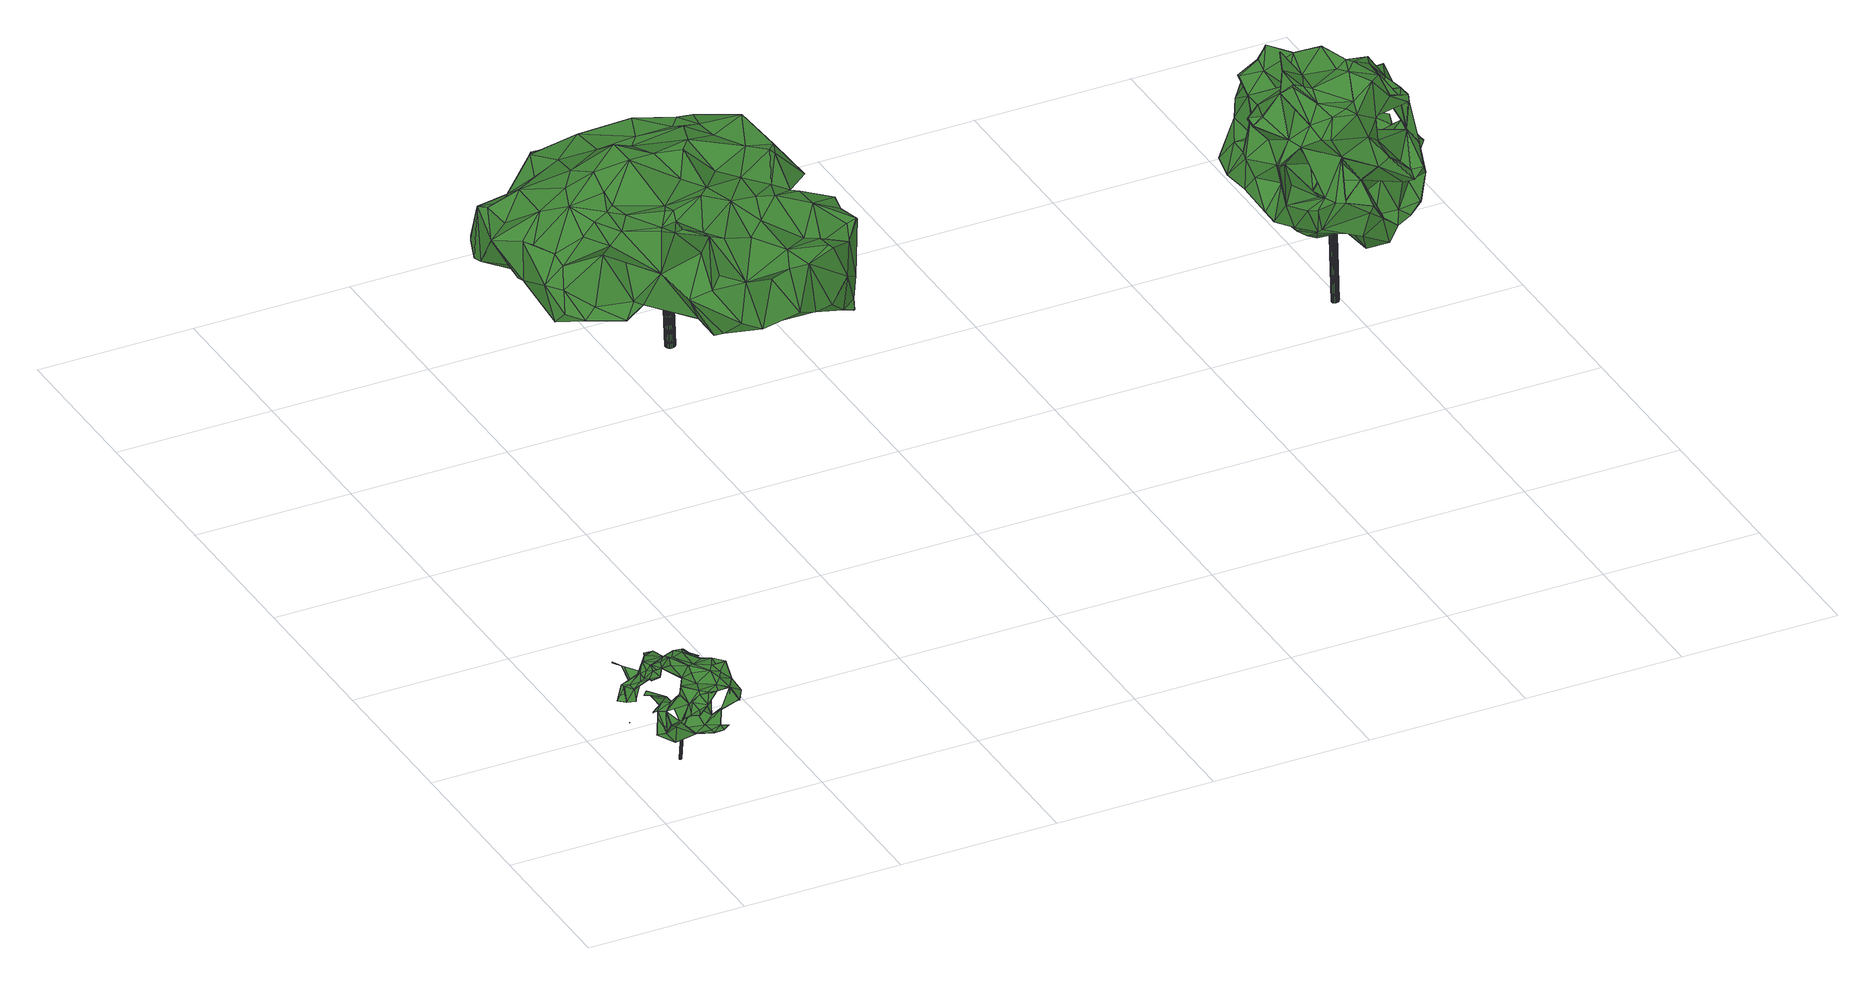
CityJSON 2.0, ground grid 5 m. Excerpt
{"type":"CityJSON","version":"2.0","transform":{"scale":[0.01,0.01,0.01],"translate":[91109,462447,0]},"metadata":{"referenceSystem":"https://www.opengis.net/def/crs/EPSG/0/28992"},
"CityObjects":{
"tree1":{"type":"SolitaryVegetationObject","attributes":{"gtid":338,"crown_width_m":3.36,"crown_median_z":3.16,"trunk_H_m":2.37,"trunk_DBH_m":0.0693,"trunk_radius_m":0.0346,"trunk_base_height_m":0.79,"original_gtid":"344"},"geometry":[{"type":"Solid","lod":"3","boundaries":[[[[0,1,2]],[[3,4,5]],[[6,7,8]],[[9,10,11]],[[12,13,14]],[[15,16,17]],[[18,19,20]],[[21,22,23]],[[23,22,24]],[[25,4,3]],[[26,27,28]],[[29,30,18]],[[31,32,33]],[[34,35,36]],[[20,19,37]],[[12,14,38]],[[30,19,18]],[[39,40,41]],[[42,43,44]],[[0,2,45]],[[46,47,48]],[[49,50,51]],[[52,50,49]],[[53,54,55]],[[56,55,54]],[[57,58,59]],[[60,61,62]],[[48,63,64]],[[65,47,66]],[[65,66,67]],[[68,64,63]],[[69,23,70]],[[69,70,71]],[[72,73,74]],[[48,64,46]],[[36,75,34]],[[76,64,68]],[[77,63,78]],[[79,80,81]],[[82,83,84]],[[85,86,61]],[[87,88,89]],[[90,91,92]],[[93,69,94]],[[95,96,67]],[[21,97,84]],[[98,51,99]],[[100,101,102]],[[103,104,105]],[[97,106,93]],[[91,107,108]],[[109,110,74]],[[66,110,109]],[[111,74,110]],[[13,112,113]],[[114,13,113]],[[30,115,19]],[[10,75,116]],[[10,116,117]],[[25,3,118]],[[119,2,1]],[[91,108,120]],[[46,104,111]],[[121,122,3]],[[123,124,125]],[[123,17,124]],[[126,127,120]],[[128,127,126]],[[129,130,7]],[[8,7,130]],[[40,131,132]],[[3,122,118]],[[15,133,32]],[[134,135,6]],[[127,136,10]],[[137,126,138]],[[126,137,128]],[[139,140,18]],[[141,142,89]],[[68,63,77]],[[55,68,77]],[[61,60,85]],[[55,143,144]],[[53,55,144]],[[145,73,146]],[[147,148,7]],[[147,7,149]],[[67,96,150]],[[151,150,96]],[[152,153,78]],[[60,102,85]],[[14,39,154]],[[155,156,121]],[[19,115,26]],[[57,157,158]],[[57,158,58]],[[159,160,161]],[[55,77,162]],[[55,162,143]],[[121,163,155]],[[164,43,165]],[[114,113,166]],[[55,76,68]],[[37,19,28]],[[167,86,101]],[[50,168,169]],[[129,148,16]],[[147,16,148]],[[64,104,46]],[[117,92,91]],[[170,50,171]],[[24,22,58]],[[172,173,174]],[[69,175,141]],[[115,176,26]],[[28,27,177]],[[98,170,178]],[[36,10,9]],[[35,10,36]],[[96,154,179]],[[39,179,154]],[[48,78,63]],[[9,111,36]],[[0,90,1]],[[0,91,90]],[[180,79,15]],[[87,181,88]],[[182,183,94]],[[94,96,39]],[[114,69,131]],[[150,152,67]],[[142,175,183]],[[16,147,17]],[[142,141,175]],[[59,123,145]],[[123,125,145]],[[138,126,184]],[[45,107,0]],[[88,183,182]],[[157,116,111]],[[104,157,111]],[[185,177,27]],[[75,36,111]],[[159,186,187]],[[188,153,152]],[[189,161,160]],[[190,191,153]],[[46,192,47]],[[14,13,39]],[[53,162,54]],[[93,106,21]],[[97,21,106]],[[108,128,184]],[[184,120,108]],[[139,133,140]],[[86,167,62]],[[162,53,143]],[[193,194,18]],[[180,15,17]],[[17,195,180]],[[37,23,24]],[[187,146,178]],[[196,58,158]],[[72,197,52]],[[198,52,197]],[[198,197,72]],[[10,199,75]],[[181,87,200]],[[142,181,200]],[[174,201,202]],[[142,200,87]],[[51,178,49]],[[171,50,169]],[[28,203,37]],[[203,204,37]],[[67,66,205]],[[49,72,52]],[[206,15,207]],[[208,15,206]],[[124,209,125]],[[17,147,149]],[[17,149,124]],[[130,129,16]],[[37,183,175]],[[71,31,163]],[[94,39,93]],[[0,107,91]],[[138,210,137]],[[151,96,94]],[[14,154,95]],[[203,22,204]],[[167,211,212]],[[62,167,212]],[[213,6,135]],[[126,120,184]],[[171,2,119]],[[45,172,214]],[[184,210,138]],[[5,194,193]],[[51,98,178]],[[172,174,214]],[[29,215,30]],[[216,217,218]],[[82,6,83]],[[161,189,90]],[[84,97,82]],[[151,94,219]],[[52,198,220]],[[11,220,198]],[[38,134,12]],[[220,168,52]],[[120,117,91]],[[37,175,20]],[[157,57,116]],[[111,116,75]],[[62,61,86]],[[45,2,172]],[[134,124,135]],[[216,218,221]],[[217,216,221]],[[218,217,221]],[[67,152,65]],[[180,32,31]],[[33,32,139]],[[133,139,32]],[[96,95,154]],[[21,222,195]],[[161,92,117]],[[90,92,161]],[[188,152,150]],[[188,150,151]],[[151,219,188]],[[219,223,188]],[[183,88,142]],[[59,22,203]],[[69,132,131]],[[166,113,224]],[[166,224,3]],[[104,64,105]],[[97,93,40]],[[69,114,166]],[[7,6,213]],[[206,207,8]],[[165,177,164]],[[76,105,64]],[[56,54,153]],[[153,54,190]],[[118,122,25]],[[25,122,156]],[[89,88,182]],[[177,165,28]],[[4,156,155]],[[58,22,59]],[[172,2,173]],[[110,47,192]],[[39,96,179]],[[52,168,50]],[[47,225,48]],[[171,226,170]],[[170,226,189]],[[169,227,201]],[[202,201,227]],[[1,189,226]],[[1,90,189]],[[132,224,228]],[[67,229,95]],[[205,95,229]],[[205,229,67]],[[1,226,119]],[[119,226,171]],[[162,77,191]],[[144,230,53]],[[11,111,9]],[[143,230,144]],[[40,231,131]],[[114,131,231]],[[114,231,40]],[[5,193,3]],[[3,193,166]],[[20,193,18]],[[232,166,193]],[[232,193,20]],[[170,187,178]],[[129,7,148]],[[39,41,93]],[[180,195,15]],[[16,15,208]],[[16,208,130]],[[212,102,62]],[[176,215,233]],[[206,8,130]],[[28,165,203]],[[206,130,208]],[[31,33,163]],[[222,207,195]],[[202,11,127]],[[234,209,235]],[[222,21,83]],[[116,57,236]],[[222,8,207]],[[19,23,28]],[[66,47,110]],[[100,212,237]],[[53,230,143]],[[29,18,140]],[[108,202,127]],[[108,127,128]],[[69,93,21]],[[17,204,195]],[[4,33,5]],[[69,71,132]],[[15,195,207]],[[24,58,37]],[[21,23,69]],[[183,58,94]],[[137,210,128]],[[222,83,8]],[[13,228,112]],[[26,238,19]],[[239,238,26]],[[212,100,102]],[[182,141,89]],[[236,187,186]],[[184,128,210]],[[69,141,94]],[[94,141,182]],[[39,13,114]],[[169,201,171]],[[185,42,44]],[[86,102,101]],[[86,85,102]],[[58,183,37]],[[60,62,102]],[[80,204,17]],[[28,204,26]],[[204,80,26]],[[28,23,204]],[[65,152,225]],[[65,225,47]],[[195,204,21]],[[204,23,37]],[[123,203,17]],[[17,203,80]],[[80,203,165]],[[11,10,136]],[[240,215,29]],[[21,204,22]],[[123,59,203]],[[58,196,94]],[[38,241,235]],[[205,235,241]],[[95,241,14]],[[38,14,241]],[[205,241,95]],[[219,196,223]],[[94,196,219]],[[156,122,121]],[[235,205,66]],[[235,66,109]],[[45,214,107]],[[108,107,214]],[[202,214,174]],[[108,214,202]],[[114,40,39]],[[163,121,71]],[[132,71,121]],[[132,121,224]],[[3,224,121]],[[4,155,33]],[[33,155,163]],[[145,234,109]],[[235,109,234]],[[74,73,109]],[[145,109,73]],[[25,156,4]],[[10,35,199]],[[34,199,35]],[[34,75,199]],[[111,110,192]],[[111,192,46]],[[33,139,18]],[[15,32,180]],[[187,170,160]],[[15,79,133]],[[239,26,80]],[[180,80,79]],[[80,180,239]],[[59,146,57]],[[187,57,146]],[[59,145,146]],[[72,49,146]],[[178,146,49]],[[145,125,209]],[[198,242,11]],[[211,237,212]],[[189,160,170]],[[236,57,187]],[[72,242,198]],[[74,242,72]],[[115,215,176]],[[240,233,215]],[[111,11,242]],[[111,242,74]],[[104,243,157]],[[196,157,243]],[[196,243,223]],[[185,44,177]],[[8,83,6]],[[234,145,209]],[[120,127,117]],[[80,233,81]],[[79,81,240]],[[44,43,164]],[[27,26,176]],[[153,191,78]],[[33,194,5]],[[77,78,191]],[[56,153,223]],[[188,223,153]],[[50,99,51]],[[99,170,98]],[[170,99,50]],[[157,196,158]],[[209,124,134]],[[127,11,136]],[[235,209,134]],[[235,134,38]],[[84,83,21]],[[181,142,88]],[[89,142,87]],[[7,213,149]],[[149,135,124]],[[213,135,149]],[[82,97,244]],[[40,132,244]],[[40,244,97]],[[12,134,244]],[[6,244,134]],[[6,82,244]],[[72,146,73]],[[117,127,10]],[[20,175,232]],[[166,175,69]],[[232,175,166]],[[240,81,233]],[[185,27,42]],[[27,176,42]],[[33,18,194]],[[93,41,40]],[[180,238,239]],[[79,240,133]],[[243,104,103]],[[30,215,115]],[[78,225,152]],[[48,225,78]],[[23,19,238]],[[70,23,238]],[[31,238,180]],[[70,238,31]],[[70,31,71]],[[240,140,133]],[[29,140,240]],[[80,43,233]],[[113,228,224]],[[112,228,113]],[[80,165,43]],[[176,233,43]],[[190,54,245]],[[245,54,162]],[[161,117,186]],[[116,186,117]],[[236,186,116]],[[161,186,159]],[[44,164,177]],[[223,103,56]],[[223,243,103]],[[103,105,56]],[[55,105,76]],[[55,56,105]],[[201,173,171]],[[171,173,2]],[[201,174,173]],[[168,227,169]],[[245,191,190]],[[162,191,245]],[[160,159,187]],[[244,228,12]],[[13,12,228]],[[244,132,228]],[[168,220,227]],[[220,11,227]],[[202,227,11]],[[176,43,42]],[[211,167,237]],[[101,237,167]],[[100,237,101]],[[246,247,248]],[[246,248,249]],[[249,248,250]],[[249,250,251]],[[248,247,252]],[[248,252,250]],[[250,252,253]],[[250,253,251]],[[252,247,254]],[[252,254,253]],[[253,254,255]],[[253,255,251]],[[255,254,256]],[[255,256,251]],[[254,247,257]],[[254,257,256]],[[256,257,258]],[[256,258,251]],[[257,247,259]],[[257,259,258]],[[258,259,260]],[[258,260,251]],[[259,247,261]],[[259,261,260]],[[261,247,262]],[[261,262,260]],[[260,262,263]],[[260,263,251]],[[262,247,264]],[[262,264,263]],[[263,264,265]],[[263,265,251]],[[264,247,266]],[[264,266,265]],[[265,266,267]],[[265,267,251]],[[266,247,268]],[[266,268,267]],[[267,268,269]],[[267,269,251]],[[268,247,270]],[[268,270,269]],[[269,270,271]],[[269,271,251]],[[270,247,272]],[[270,272,271]],[[272,247,273]],[[272,273,271]],[[271,273,274]],[[271,274,251]],[[273,247,275]],[[273,275,274]],[[274,275,276]],[[274,276,251]],[[276,275,277]],[[276,277,251]],[[275,247,278]],[[275,278,277]],[[277,278,279]],[[277,279,251]],[[278,247,280]],[[278,280,279]],[[279,280,281]],[[279,281,251]],[[280,247,282]],[[280,282,281]],[[282,247,283]],[[282,283,281]],[[281,283,284]],[[281,284,251]],[[283,247,285]],[[283,285,284]],[[284,285,286]],[[284,286,251]],[[286,285,287]],[[286,287,251]],[[285,247,288]],[[285,288,287]],[[287,288,289]],[[287,289,251]],[[288,247,246]],[[288,246,289]],[[289,246,249]],[[289,249,251]]]]}]},
"tree2":{"type":"SolitaryVegetationObject","attributes":{"gtid":302,"crown_width_m":9.29,"crown_median_z":4.55,"trunk_H_m":4.05,"trunk_DBH_m":0.309,"trunk_radius_m":0.155,"trunk_base_height_m":0.5,"original_gtid":"307"},"geometry":[{"type":"Solid","lod":"3","boundaries":[[[[290,291,292]],[[291,293,292]],[[294,295,296]],[[297,294,296]],[[298,299,300]],[[301,302,303]],[[304,305,306]],[[307,308,309]],[[310,311,312]],[[313,314,315]],[[314,316,315]],[[317,318,319]],[[320,321,322]],[[323,324,325]],[[326,327,328]],[[329,326,328]],[[330,331,332]],[[333,334,322]],[[321,333,322]],[[334,327,320]],[[335,336,337]],[[338,339,306]],[[340,341,316]],[[342,343,344]],[[345,346,347]],[[348,349,316]],[[322,334,320]],[[350,351,352]],[[353,354,355]],[[353,355,356]],[[357,358,359]],[[360,361,362]],[[360,362,363]],[[325,324,364]],[[364,324,365]],[[365,324,323]],[[366,305,367]],[[368,310,369]],[[370,327,334]],[[371,372,306]],[[320,373,321]],[[370,374,375]],[[360,363,376]],[[368,377,378]],[[379,351,380]],[[333,381,382]],[[383,302,371]],[[384,385,386]],[[370,334,333]],[[348,387,388]],[[348,388,349]],[[307,306,366]],[[389,293,291]],[[390,391,392]],[[393,394,395]],[[396,397,398]],[[306,372,304]],[[382,370,333]],[[343,358,380]],[[297,296,399]],[[366,306,305]],[[400,401,359]],[[402,374,382]],[[403,404,405]],[[404,403,406]],[[305,304,367]],[[343,380,407]],[[408,409,377]],[[410,411,309]],[[410,350,411]],[[412,413,414]],[[415,416,367]],[[387,390,392]],[[387,392,417]],[[418,419,420]],[[348,316,341]],[[351,421,352]],[[379,421,351]],[[376,422,423]],[[424,423,422]],[[425,426,427]],[[396,428,429]],[[360,424,361]],[[354,430,431]],[[299,298,432]],[[414,323,412]],[[313,315,349]],[[433,313,434]],[[435,436,437]],[[438,439,440]],[[369,310,317]],[[340,314,313]],[[316,314,340]],[[441,427,384]],[[406,403,442]],[[443,444,445]],[[345,319,446]],[[447,432,448]],[[430,447,448]],[[396,398,428]],[[382,374,370]],[[291,449,441]],[[310,425,450]],[[451,448,452]],[[434,313,349]],[[428,453,433]],[[428,433,429]],[[374,402,454]],[[377,409,455]],[[366,456,307]],[[457,307,456]],[[414,292,365]],[[453,340,433]],[[340,313,433]],[[428,377,455]],[[453,428,455]],[[404,458,459]],[[335,460,461]],[[431,444,462]],[[318,463,446]],[[464,394,465]],[[424,376,423]],[[360,376,424]],[[321,466,333]],[[438,466,321]],[[438,321,439]],[[466,467,468]],[[438,467,466]],[[381,469,382]],[[408,345,347]],[[470,471,452]],[[470,452,448]],[[472,341,409]],[[333,466,381]],[[473,353,388]],[[474,353,473]],[[377,369,408]],[[475,349,388]],[[451,431,448]],[[476,477,478]],[[346,345,479]],[[346,479,480]],[[481,482,297]],[[483,320,326]],[[483,326,400]],[[338,484,485]],[[486,487,488]],[[489,490,424]],[[290,292,413]],[[290,413,291]],[[323,414,365]],[[491,389,337]],[[491,337,350]],[[461,407,335]],[[464,459,458]],[[492,459,464]],[[300,359,493]],[[474,354,353]],[[312,425,310]],[[416,456,366]],[[457,456,416]],[[494,495,478]],[[293,389,491]],[[337,336,496]],[[442,497,458]],[[458,497,498]],[[496,336,380]],[[498,464,458]],[[298,493,344]],[[398,397,451]],[[452,398,451]],[[472,409,408]],[[320,327,326]],[[436,499,465]],[[465,499,492]],[[500,309,411]],[[500,411,350]],[[486,395,394]],[[488,395,486]],[[364,309,308]],[[393,395,412]],[[442,458,404]],[[404,406,442]],[[352,421,484]],[[393,412,323]],[[445,444,431]],[[463,345,446]],[[468,501,381]],[[501,502,381]],[[454,402,295]],[[475,434,349]],[[503,440,504]],[[503,504,417]],[[418,501,468]],[[368,378,310]],[[310,378,398]],[[473,504,474]],[[468,381,466]],[[384,460,441]],[[321,373,439]],[[364,308,325]],[[405,404,376]],[[463,479,345]],[[463,488,479]],[[463,318,291]],[[505,506,464]],[[425,507,450]],[[427,441,425]],[[383,508,303]],[[509,320,300]],[[431,430,448]],[[375,374,454]],[[428,378,377]],[[424,367,489]],[[428,398,378]],[[362,510,295]],[[365,292,511]],[[504,430,354]],[[512,477,302]],[[512,302,494]],[[327,370,328]],[[316,349,315]],[[317,310,507]],[[310,450,507]],[[489,478,495]],[[342,344,493]],[[492,499,459]],[[384,386,460]],[[461,460,386]],[[352,500,350]],[[376,363,405]],[[342,358,343]],[[447,504,513]],[[447,430,504]],[[383,484,508]],[[331,303,508]],[[331,508,484]],[[500,352,484]],[[509,300,299]],[[440,439,373]],[[494,301,482]],[[481,297,399]],[[484,383,485]],[[422,367,424]],[[307,309,500]],[[422,415,367]],[[410,309,364]],[[390,514,391]],[[329,400,326]],[[323,515,393]],[[516,515,517]],[[299,513,509]],[[405,363,518]],[[363,402,518]],[[393,436,394]],[[465,394,436]],[[291,318,449]],[[440,373,509]],[[509,373,320]],[[371,339,383]],[[426,384,427]],[[416,366,367]],[[310,398,311]],[[383,303,302]],[[443,462,444]],[[390,387,480]],[[400,359,483]],[[410,519,350]],[[511,519,410]],[[511,293,519]],[[359,342,493]],[[341,472,387]],[[484,421,331]],[[341,387,348]],[[346,387,472]],[[354,474,504]],[[388,387,417]],[[369,319,408]],[[317,319,369]],[[330,303,331]],[[361,490,495]],[[375,454,330]],[[465,492,464]],[[385,426,471]],[[489,367,478]],[[332,379,401]],[[379,332,421]],[[365,511,364]],[[364,511,410]],[[407,386,385]],[[461,386,407]],[[488,520,479]],[[498,514,464]],[[452,311,398]],[[480,387,346]],[[372,521,304]],[[476,521,371]],[[371,521,372]],[[495,490,489]],[[481,494,482]],[[340,409,341]],[[451,397,431]],[[397,445,431]],[[476,371,477]],[[494,399,495]],[[481,399,494]],[[522,484,338]],[[294,523,295]],[[330,295,523]],[[331,421,332]],[[312,426,425]],[[471,426,312]],[[518,524,405]],[[405,524,525]],[[368,369,377]],[[513,299,432]],[[525,526,405]],[[498,527,514]],[[525,527,498]],[[514,527,391]],[[304,521,367]],[[476,367,521]],[[380,358,379]],[[357,379,358]],[[471,344,385]],[[298,344,471]],[[298,471,470]],[[504,440,513]],[[509,513,440]],[[418,468,419]],[[422,499,435]],[[436,435,499]],[[300,320,483]],[[300,483,359]],[[297,482,294]],[[337,389,335]],[[519,293,491]],[[434,356,443]],[[434,443,433]],[[433,443,429]],[[308,457,437]],[[308,437,325]],[[325,517,515]],[[472,408,347]],[[347,346,472]],[[293,511,292]],[[453,409,340]],[[455,409,453]],[[476,478,367]],[[513,432,447]],[[463,395,488]],[[463,291,395]],[[345,408,319]],[[317,507,318]],[[303,294,482]],[[330,523,303]],[[497,526,498]],[[424,490,361]],[[448,432,470]],[[298,470,432]],[[425,449,507]],[[441,449,425]],[[507,449,318]],[[473,417,504]],[[442,403,497]],[[302,477,371]],[[380,336,407]],[[335,407,336]],[[527,501,418]],[[527,525,501]],[[343,407,344]],[[292,414,413]],[[403,405,526]],[[497,403,526]],[[505,514,520]],[[505,464,514]],[[479,520,480]],[[486,394,487]],[[464,506,487]],[[464,487,394]],[[407,385,344]],[[528,441,460]],[[514,390,520]],[[480,520,390]],[[505,520,488]],[[512,478,477]],[[494,478,512]],[[446,319,318]],[[391,529,417]],[[503,417,529]],[[431,355,354]],[[399,296,361]],[[399,361,495]],[[462,355,431]],[[401,357,359]],[[397,396,429]],[[488,506,505]],[[498,526,525]],[[351,496,380]],[[337,496,350]],[[350,496,351]],[[401,379,357]],[[342,359,358]],[[329,328,375]],[[370,375,328]],[[329,530,400]],[[375,530,329]],[[516,393,515]],[[516,436,393]],[[501,525,524]],[[501,524,469]],[[518,469,524]],[[356,462,443]],[[462,356,355]],[[325,437,517]],[[443,445,397]],[[397,429,443]],[[488,487,506]],[[388,531,475]],[[519,491,350]],[[418,420,527]],[[420,529,527]],[[527,529,391]],[[502,469,381]],[[501,469,502]],[[291,413,395]],[[412,395,413]],[[422,376,499]],[[404,459,376]],[[383,339,485]],[[499,376,459]],[[338,485,339]],[[522,307,500]],[[522,500,484]],[[522,338,307]],[[338,306,307]],[[440,503,532]],[[440,532,438]],[[303,533,294]],[[523,294,533]],[[523,533,303]],[[308,307,457]],[[420,419,532]],[[529,532,503]],[[420,532,529]],[[467,532,468]],[[468,532,419]],[[438,532,467]],[[300,493,298]],[[402,469,518]],[[382,469,402]],[[475,531,356]],[[353,356,531]],[[426,385,384]],[[291,441,528]],[[291,528,389]],[[362,361,510]],[[417,392,391]],[[330,454,295]],[[296,295,510]],[[296,510,361]],[[323,325,515]],[[437,457,534]],[[416,534,457]],[[416,415,534]],[[422,534,415]],[[435,437,534]],[[435,534,422]],[[528,460,389]],[[389,460,335]],[[295,402,362]],[[363,362,402]],[[494,302,301]],[[371,306,339]],[[471,311,452]],[[312,311,471]],[[434,475,356]],[[473,388,417]],[[330,530,375]],[[332,530,330]],[[400,530,401]],[[332,401,530]],[[436,517,437]],[[516,517,436]],[[353,531,388]],[[301,303,482]],[[535,536,537]],[[535,537,538]],[[538,537,539]],[[538,539,540]],[[537,536,541]],[[537,541,539]],[[539,541,542]],[[539,542,540]],[[541,536,543]],[[541,543,542]],[[542,543,544]],[[542,544,540]],[[543,536,545]],[[543,545,544]],[[544,545,546]],[[544,546,540]],[[545,536,547]],[[545,547,546]],[[546,547,548]],[[546,548,540]],[[547,536,549]],[[547,549,548]],[[548,549,550]],[[548,550,540]],[[549,536,551]],[[549,551,550]],[[550,551,552]],[[550,552,540]],[[551,536,553]],[[551,553,552]],[[552,553,554]],[[552,554,540]],[[553,536,555]],[[553,555,554]],[[554,555,556]],[[554,556,540]],[[555,536,557]],[[555,557,556]],[[556,557,558]],[[556,558,540]],[[557,536,559]],[[557,559,558]],[[558,559,560]],[[558,560,540]],[[559,536,561]],[[559,561,560]],[[560,561,562]],[[560,562,540]],[[561,536,563]],[[561,563,562]],[[562,563,564]],[[562,564,540]],[[563,536,565]],[[563,565,564]],[[564,565,566]],[[564,566,540]],[[565,536,567]],[[565,567,566]],[[566,567,568]],[[566,568,540]],[[567,536,569]],[[567,569,568]],[[568,569,570]],[[568,570,540]],[[569,536,571]],[[569,571,570]],[[570,571,572]],[[570,572,540]],[[571,536,573]],[[571,573,572]],[[572,573,574]],[[572,574,540]],[[573,536,575]],[[573,575,574]],[[574,575,576]],[[574,576,540]],[[575,536,577]],[[575,577,576]],[[576,577,578]],[[576,578,540]],[[577,536,579]],[[577,579,578]],[[578,579,580]],[[578,580,540]],[[579,536,581]],[[579,581,580]],[[580,581,582]],[[580,582,540]],[[581,536,583]],[[581,583,582]],[[582,583,584]],[[582,584,540]],[[583,536,535]],[[583,535,584]],[[584,535,538]],[[584,538,540]]]]}]},
"tree3":{"type":"SolitaryVegetationObject","attributes":{"gtid":257,"crown_width_m":6.05,"crown_median_z":5.73,"trunk_H_m":5.14,"trunk_DBH_m":0.228,"trunk_radius_m":0.114,"trunk_base_height_m":0.59,"original_gtid":"262"},"geometry":[{"type":"Solid","lod":"3","boundaries":[[[[585,586,587]],[[588,589,590]],[[591,592,593]],[[594,595,596]],[[597,598,599]],[[600,601,602]],[[603,604,605]],[[606,607,608]],[[609,610,611]],[[609,612,610]],[[613,614,615]],[[616,615,614]],[[617,618,619]],[[615,620,621]],[[622,623,585]],[[624,625,626]],[[596,625,624]],[[627,628,629]],[[630,616,631]],[[632,633,634]],[[635,636,637]],[[599,638,639]],[[640,639,638]],[[641,617,642]],[[643,644,630]],[[645,646,647]],[[648,649,613]],[[650,649,648]],[[651,652,653]],[[653,652,654]],[[650,655,656]],[[657,658,659]],[[660,661,662]],[[637,663,664]],[[665,666,667]],[[668,669,635]],[[664,663,670]],[[648,613,671]],[[672,616,630]],[[587,586,673]],[[647,674,675]],[[628,676,648]],[[677,678,679]],[[633,632,680]],[[681,590,589]],[[682,683,684]],[[685,686,687]],[[688,689,608]],[[587,673,690]],[[672,630,679]],[[669,691,692]],[[693,692,691]],[[597,694,695]],[[696,697,698]],[[699,670,636]],[[640,700,639]],[[701,702,703]],[[610,704,605]],[[612,704,610]],[[665,705,706]],[[707,708,709]],[[709,679,710]],[[598,711,603]],[[701,712,702]],[[640,713,700]],[[701,601,712]],[[595,625,596]],[[592,714,715]],[[716,714,592]],[[717,718,719]],[[720,721,627]],[[603,599,598]],[[597,599,639]],[[585,722,723]],[[724,723,722]],[[724,722,585]],[[664,670,725]],[[664,725,726]],[[611,610,605]],[[727,728,729]],[[691,669,668]],[[592,715,730]],[[731,732,733]],[[734,711,735]],[[709,708,736]],[[737,627,721]],[[620,738,739]],[[740,741,742]],[[650,676,655]],[[743,637,744]],[[602,601,701]],[[716,591,745]],[[695,720,746]],[[705,665,667]],[[644,747,677]],[[644,643,626]],[[738,672,748]],[[738,620,672]],[[678,677,747]],[[749,750,617]],[[751,752,671]],[[751,671,613]],[[644,753,747]],[[586,585,754]],[[755,756,757]],[[758,728,727]],[[759,728,758]],[[760,679,736]],[[594,741,713]],[[761,713,741]],[[762,721,763]],[[737,721,762]],[[764,588,590]],[[765,588,764]],[[607,618,766]],[[585,623,754]],[[684,683,767]],[[616,614,768]],[[769,770,771]],[[755,735,746]],[[729,772,590]],[[764,590,772]],[[699,773,774]],[[624,626,775]],[[776,642,617]],[[777,667,778]],[[779,778,667]],[[655,740,656]],[[768,649,631]],[[601,702,712]],[[769,774,773]],[[700,780,694]],[[781,771,782]],[[761,655,713]],[[782,783,781]],[[770,773,733]],[[693,691,784]],[[785,786,715]],[[730,786,707]],[[774,725,670]],[[787,788,628]],[[789,790,632]],[[677,630,644]],[[679,630,677]],[[791,792,730]],[[696,793,617]],[[792,794,730]],[[795,796,781]],[[779,797,778]],[[780,700,655]],[[798,799,800]],[[784,660,611]],[[713,640,801]],[[731,733,699]],[[651,653,802]],[[637,726,702]],[[703,702,726]],[[783,803,795]],[[650,648,676]],[[600,804,662]],[[600,602,804]],[[601,805,702]],[[769,728,759]],[[617,806,696]],[[619,806,617]],[[807,606,808]],[[602,654,804]],[[783,795,781]],[[790,809,810]],[[631,616,768]],[[656,811,775]],[[797,812,813]],[[768,614,649]],[[667,777,814]],[[654,815,595]],[[604,816,605]],[[789,817,818]],[[819,774,759]],[[615,621,613]],[[612,638,599]],[[598,597,695]],[[724,820,723]],[[808,821,807]],[[588,822,589]],[[589,822,823]],[[703,790,701]],[[769,759,774]],[[821,808,824]],[[585,723,825]],[[826,727,681]],[[723,827,828]],[[764,706,765]],[[829,661,660]],[[668,829,660]],[[765,745,588]],[[830,831,825]],[[591,593,588]],[[588,593,822]],[[832,649,833]],[[832,833,834]],[[835,836,817]],[[817,836,818]],[[804,837,662]],[[838,839,840]],[[823,593,841]],[[592,841,593]],[[804,654,652]],[[697,842,698]],[[843,604,603]],[[844,604,843]],[[769,771,845]],[[681,823,826]],[[622,585,825]],[[766,846,847]],[[629,848,849]],[[850,849,848]],[[699,733,773]],[[732,851,852]],[[617,793,776]],[[853,685,854]],[[726,637,664]],[[855,689,844]],[[842,697,856]],[[830,810,831]],[[780,857,858]],[[655,857,780]],[[649,614,613]],[[753,859,633]],[[633,859,860]],[[861,637,805]],[[636,635,669]],[[756,755,812]],[[756,812,666]],[[862,824,749]],[[695,721,720]],[[595,815,625]],[[817,789,835]],[[842,863,642]],[[654,836,815]],[[651,802,609]],[[864,752,751]],[[843,865,844]],[[866,786,785]],[[867,634,633]],[[684,687,682]],[[609,638,612]],[[813,778,797]],[[720,868,746]],[[851,731,636]],[[666,812,779]],[[632,790,680]],[[769,773,770]],[[757,734,755]],[[869,870,871]],[[696,856,697]],[[763,872,762]],[[848,778,813]],[[734,865,711]],[[855,865,734]],[[624,811,741]],[[637,702,805]],[[655,700,713]],[[604,844,839]],[[604,839,838]],[[819,873,622]],[[779,812,797]],[[874,855,734]],[[875,623,873]],[[622,873,623]],[[636,731,699]],[[606,608,689]],[[743,635,637]],[[636,669,851]],[[671,876,648]],[[806,607,606]],[[860,625,867]],[[724,877,820]],[[789,701,790]],[[643,834,775]],[[631,834,643]],[[622,831,810]],[[878,810,879]],[[790,810,878]],[[790,878,879]],[[673,586,826]],[[745,765,705]],[[706,705,765]],[[800,880,726]],[[726,880,881]],[[882,883,724]],[[789,818,701]],[[884,881,880]],[[703,726,881]],[[723,828,825]],[[885,853,854]],[[665,821,862]],[[851,669,692]],[[867,625,815]],[[747,753,633]],[[750,807,618]],[[618,617,750]],[[747,879,678]],[[830,678,879]],[[682,886,683]],[[739,864,620]],[[883,877,724]],[[870,877,883]],[[838,784,604]],[[838,693,784]],[[602,836,654]],[[694,763,695]],[[816,784,611]],[[823,822,593]],[[776,842,642]],[[698,842,776]],[[730,841,592]],[[772,706,764]],[[759,873,819]],[[638,609,801]],[[678,830,679]],[[882,710,679]],[[882,679,830]],[[882,690,710]],[[851,692,840]],[[612,599,704]],[[870,869,877]],[[782,887,783]],[[783,887,803]],[[715,786,730]],[[888,889,890]],[[710,690,791]],[[710,791,709]],[[842,856,891]],[[634,836,835]],[[777,778,675]],[[645,675,778]],[[777,675,716]],[[892,600,661]],[[603,704,599]],[[662,661,600]],[[828,830,825]],[[820,869,871]],[[747,633,879]],[[653,893,802]],[[851,840,852]],[[766,771,781]],[[671,752,647]],[[806,606,807]],[[791,794,792]],[[791,673,794]],[[735,711,695]],[[735,695,746]],[[598,695,711]],[[673,826,794]],[[809,790,894]],[[641,665,749]],[[617,641,749]],[[895,750,749]],[[622,825,831]],[[866,708,786]],[[827,723,820]],[[630,631,643]],[[881,894,703]],[[790,703,894]],[[707,786,708]],[[896,895,757]],[[730,794,841]],[[645,778,848]],[[645,647,675]],[[816,611,605]],[[696,750,856]],[[750,891,856]],[[656,775,650]],[[858,857,834]],[[867,633,860]],[[700,694,639]],[[639,694,597]],[[874,808,606]],[[806,807,750]],[[717,694,718]],[[696,806,750]],[[861,805,892]],[[805,601,892]],[[673,791,690]],[[601,600,892]],[[861,892,744]],[[596,624,741]],[[596,741,594]],[[897,769,845]],[[892,661,829]],[[837,609,611]],[[837,611,662]],[[828,827,898]],[[808,874,757]],[[876,788,899]],[[681,589,823]],[[631,719,834]],[[708,883,736]],[[738,866,889]],[[690,882,587]],[[900,868,849]],[[746,868,900]],[[828,898,760]],[[882,585,587]],[[882,724,585]],[[842,891,863]],[[641,863,895]],[[642,863,641]],[[620,615,672]],[[615,616,672]],[[603,605,704]],[[588,745,591]],[[901,684,902]],[[850,848,813]],[[804,652,837]],[[755,734,735]],[[634,835,632]],[[632,835,789]],[[675,714,716]],[[809,894,884]],[[875,727,754]],[[830,879,810]],[[858,719,718]],[[858,718,780]],[[854,903,904]],[[720,627,868]],[[849,868,627]],[[900,849,850]],[[746,900,755]],[[850,755,900]],[[850,813,755]],[[862,821,824]],[[629,849,627]],[[592,591,716]],[[879,680,790]],[[674,714,675]],[[827,820,871]],[[890,889,866]],[[662,611,660]],[[691,668,660]],[[691,660,784]],[[743,744,829]],[[861,744,637]],[[759,875,873]],[[758,875,759]],[[867,836,634]],[[815,836,867]],[[643,775,626]],[[701,818,836]],[[701,836,602]],[[665,862,749]],[[633,680,879]],[[626,859,644]],[[753,644,859]],[[860,859,625]],[[625,859,626]],[[798,819,622]],[[798,726,819]],[[618,821,846]],[[896,666,665]],[[896,665,641]],[[891,750,895]],[[876,658,905]],[[761,740,655]],[[741,740,761]],[[839,844,689]],[[839,689,840]],[[841,794,823]],[[826,823,794]],[[828,760,830]],[[882,830,760]],[[898,748,760]],[[590,681,727]],[[748,672,760]],[[760,672,679]],[[896,641,895]],[[666,779,667]],[[758,727,875]],[[684,686,906]],[[685,906,686]],[[901,687,684]],[[685,687,901]],[[719,858,834]],[[907,902,885]],[[838,692,693]],[[840,692,838]],[[736,883,882]],[[749,824,895]],[[713,801,594]],[[882,760,736]],[[709,736,679]],[[866,738,708]],[[606,689,874]],[[604,784,816]],[[685,902,906]],[[684,906,902]],[[651,609,652]],[[609,837,652]],[[767,886,686]],[[767,686,684]],[[886,687,686]],[[853,902,685]],[[628,627,908]],[[826,586,727]],[[586,754,727]],[[590,727,729]],[[709,791,707]],[[730,707,791]],[[674,647,752]],[[674,752,864]],[[855,844,865]],[[772,729,909]],[[897,845,729]],[[855,874,689]],[[884,894,881]],[[717,763,694]],[[762,717,737]],[[910,907,885]],[[762,872,717]],[[628,908,676]],[[676,908,657]],[[898,827,871]],[[904,910,911]],[[785,714,674]],[[674,864,785]],[[785,715,714]],[[619,607,806]],[[909,729,845]],[[852,688,912]],[[732,852,912]],[[688,852,840]],[[774,670,699]],[[733,732,770]],[[875,754,623]],[[763,721,695]],[[770,912,771]],[[732,912,770]],[[887,912,688]],[[766,796,607]],[[607,796,795]],[[782,912,887]],[[782,771,912]],[[766,781,796]],[[725,819,726]],[[851,732,731]],[[608,607,795]],[[607,619,618]],[[846,766,618]],[[737,908,627]],[[717,908,737]],[[676,657,719]],[[649,676,719]],[[895,863,891]],[[757,874,734]],[[798,622,810]],[[774,819,725]],[[771,766,847]],[[771,847,845]],[[896,756,666]],[[757,756,896]],[[798,800,726]],[[800,799,880]],[[688,840,689]],[[843,603,865]],[[631,649,719]],[[620,864,751]],[[899,658,876]],[[909,846,913]],[[772,913,706]],[[909,913,772]],[[846,909,847]],[[845,847,909]],[[876,646,788]],[[628,788,646]],[[603,711,865]],[[880,799,884]],[[893,653,594]],[[798,810,799]],[[810,884,799]],[[594,653,595]],[[654,595,653]],[[659,717,657]],[[659,658,899]],[[719,657,717]],[[897,728,769]],[[729,728,897]],[[705,667,814]],[[757,895,824]],[[757,824,808]],[[871,870,898]],[[748,870,738]],[[898,870,748]],[[763,717,872]],[[708,870,883]],[[738,870,708]],[[628,914,657]],[[648,914,628]],[[913,821,706]],[[913,846,821]],[[807,821,618]],[[854,901,903]],[[854,685,901]],[[706,821,665]],[[813,812,755]],[[716,814,777]],[[636,670,663]],[[636,663,637]],[[613,621,751]],[[656,740,811]],[[671,647,646]],[[876,671,646]],[[659,787,717]],[[908,717,787]],[[657,908,787]],[[628,657,787]],[[698,793,696]],[[698,776,793]],[[803,915,795]],[[608,915,688]],[[608,795,915]],[[887,688,915]],[[887,915,803]],[[629,646,848]],[[629,628,646]],[[820,877,869]],[[884,810,809]],[[767,683,886]],[[893,594,801]],[[893,801,609]],[[802,893,609]],[[780,718,694]],[[901,916,903]],[[650,833,649]],[[650,775,833]],[[775,834,833]],[[649,832,676]],[[834,857,832]],[[676,857,655]],[[832,857,676]],[[743,668,635]],[[743,829,668]],[[829,744,892]],[[745,705,814]],[[745,814,716]],[[638,801,640]],[[888,739,738]],[[741,811,742]],[[740,742,811]],[[904,911,854]],[[885,902,853]],[[751,621,620]],[[682,687,886]],[[659,788,787]],[[899,788,659]],[[907,901,902]],[[910,916,901]],[[907,910,901]],[[854,911,885]],[[910,885,911]],[[903,916,904]],[[910,904,916]],[[866,785,890]],[[864,739,890]],[[864,890,785]],[[739,888,890]],[[888,738,889]],[[624,775,811]],[[848,646,645]],[[905,658,657]],[[905,657,914]],[[876,905,914]],[[648,876,914]],[[917,918,919]],[[917,919,920]],[[920,919,921]],[[920,921,922]],[[919,918,923]],[[919,923,921]],[[921,923,924]],[[921,924,922]],[[923,918,925]],[[923,925,924]],[[924,925,926]],[[924,926,922]],[[925,918,927]],[[925,927,926]],[[926,927,928]],[[926,928,922]],[[927,918,929]],[[927,929,928]],[[928,929,930]],[[928,930,922]],[[929,918,931]],[[929,931,930]],[[930,931,932]],[[930,932,922]],[[931,918,933]],[[931,933,932]],[[932,933,934]],[[932,934,922]],[[933,918,935]],[[933,935,934]],[[934,935,936]],[[934,936,922]],[[935,918,937]],[[935,937,936]],[[936,937,938]],[[936,938,922]],[[937,918,939]],[[937,939,938]],[[938,939,940]],[[938,940,922]],[[939,918,941]],[[939,941,940]],[[940,941,942]],[[940,942,922]],[[941,918,943]],[[941,943,942]],[[942,943,944]],[[942,944,922]],[[943,918,945]],[[943,945,944]],[[944,945,946]],[[944,946,922]],[[945,918,947]],[[945,947,946]],[[946,947,948]],[[946,948,922]],[[947,918,949]],[[947,949,948]],[[948,949,950]],[[948,950,922]],[[949,918,951]],[[949,951,950]],[[950,951,952]],[[950,952,922]],[[951,918,953]],[[951,953,952]],[[952,953,954]],[[952,954,922]],[[953,918,955]],[[953,955,954]],[[954,955,956]],[[954,956,922]],[[955,918,957]],[[955,957,956]],[[956,957,958]],[[956,958,922]],[[957,918,959]],[[957,959,958]],[[958,959,960]],[[958,960,922]],[[959,918,961]],[[959,961,960]],[[960,961,962]],[[960,962,922]],[[961,918,963]],[[961,963,962]],[[962,963,964]],[[962,964,922]],[[963,918,965]],[[963,965,964]],[[964,965,966]],[[964,966,922]],[[965,918,917]],[[965,917,966]],[[966,917,920]],[[966,920,922]]]]}]}
},
"vertices":[
[30,307,279],[50,289,288],[30,306,279],[240,125,245],[212,109,235],[212,128,232],[246,161,338],[199,125,325],[199,125,324],[134,401,355],[134,401,353],[110,365,362],[301,188,322],[343,200,292],[324,224,324],[134,146,283],[146,128,304],[162,171,313],[125,184,186],[151,188,224],[227,221,219],[214,206,320],[220,239,326],[205,235,260],[206,236,260],[230,83,254],[120,233,262],[130,280,264],[148,258,275],[86,226,198],[88,226,198],[174,150,222],[130,160,265],[174,149,221],[160,456,324],[160,456,326],[176,430,343],[205,237,260],[276,205,351],[324,224,323],[300,188,321],[297,242,343],[106,288,234],[103,256,257],[106,289,235],[10,323,281],[225,398,349],[239,370,355],[249,392,350],[112,257,370],[88,276,359],[88,261,362],[110,298,367],[264,398,258],[302,409,299],[284,417,314],[276,377,327],[174,315,358],[224,283,335],[186,265,339],[180,393,179],[207,358,196],[184,362,224],[272,426,324],[247,434,323],[280,334,341],[246,311,346],[307,315,346],[272,427,324],[247,198,237],[212,171,227],[212,170,228],[136,295,372],[174,314,359],[175,328,378],[176,430,341],[247,435,322],[285,417,314],[277,377,328],[105,170,257],[120,233,264],[119,233,263],[246,162,337],[221,164,334],[223,169,335],[180,395,179],[184,362,225],[232,292,191],[264,291,206],[265,290,206],[58,334,316],[75,377,295],[85,344,338],[267,249,330],[273,277,312],[332,277,350],[329,299,342],[262,194,336],[88,261,360],[87,261,361],[141,402,233],[141,401,234],[141,401,232],[249,392,348],[225,398,347],[247,433,322],[221,239,327],[38,340,311],[74,377,296],[227,305,350],[198,344,363],[175,363,362],[322,167,284],[302,188,272],[302,189,273],[107,202,213],[175,363,360],[113,371,323],[248,89,263],[50,287,288],[76,377,296],[239,125,246],[247,89,263],[165,232,337],[201,188,338],[166,232,338],[71,418,329],[112,371,323],[70,417,329],[156,92,320],[156,91,319],[263,169,267],[263,168,268],[104,169,257],[262,194,338],[223,169,337],[111,365,361],[48,434,339],[48,434,337],[121,173,246],[106,202,212],[264,286,250],[264,289,206],[264,400,258],[263,399,258],[186,264,341],[136,295,370],[170,164,319],[173,126,315],[195,171,334],[309,324,335],[309,324,334],[287,336,340],[277,377,327],[331,277,349],[212,109,237],[230,84,254],[200,358,351],[227,305,349],[103,323,355],[83,298,346],[89,336,341],[303,410,299],[212,128,234],[130,280,266],[146,258,276],[247,198,235],[126,384,234],[82,298,348],[70,301,340],[88,276,357],[49,296,323],[8,323,281],[38,339,312],[32,345,316],[228,221,220],[104,255,257],[130,281,265],[112,257,368],[305,282,342],[131,161,265],[232,292,193],[265,287,250],[263,287,250],[70,418,328],[106,289,233],[121,336,361],[123,300,364],[287,336,338],[70,301,338],[307,400,306],[307,400,307],[200,358,353],[212,170,226],[174,150,220],[164,171,312],[246,311,344],[123,300,366],[121,336,363],[160,455,325],[232,291,192],[50,328,320],[85,344,339],[163,235,310],[163,234,309],[286,273,353],[173,126,313],[171,164,318],[151,123,304],[220,239,328],[48,433,338],[126,384,233],[126,384,232],[221,164,336],[32,345,314],[87,226,199],[51,330,191],[51,330,193],[52,330,192],[280,334,339],[103,323,357],[51,329,192],[195,171,332],[270,359,334],[263,168,266],[270,359,335],[51,296,323],[89,336,343],[321,168,284],[305,282,344],[264,399,257],[302,188,273],[229,221,218],[103,254,257],[224,283,337],[269,251,351],[149,331,366],[126,385,233],[151,187,225],[121,174,247],[106,202,213],[297,242,345],[149,331,368],[239,370,353],[300,187,321],[308,400,306],[179,252,79],[175,252,79],[178,253,79],[197,262,315],[197,263,315],[193,262,316],[178,254,79],[196,263,315],[177,255,79],[196,264,315],[195,265,316],[176,255,79],[194,265,316],[175,255,79],[193,265,316],[174,255,79],[173,255,79],[192,265,316],[173,254,79],[191,264,316],[172,254,79],[190,263,316],[172,253,79],[190,262,316],[172,252,79],[190,261,316],[172,251,79],[172,250,79],[191,260,316],[173,249,79],[191,259,316],[192,259,316],[174,249,79],[193,258,316],[175,248,79],[194,258,316],[176,249,79],[177,249,79],[195,259,316],[178,250,79],[196,259,316],[197,260,316],[178,251,79],[197,261,316],
[976,2196,457],[1035,2081,454],[899,2183,499],[906,2149,547],[987,2814,471],[1110,2738,412],[1051,2760,362],[971,2839,342],[1371,2243,595],[1499,2312,614],[1445,2359,615],[977,2761,478],[849,2694,418],[934,2716,531],[697,2620,361],[679,2564,338],[697,2581,497],[667,2432,474],[737,2367,357],[740,2375,482],[1196,1860,502],[1281,1997,555],[1189,1988,582],[1584,1950,290],[1577,1930,265],[1578,1933,263],[1575,1932,262],[1182,1861,368],[1065,1962,424],[1154,1920,310],[1495,2483,639],[1573,2485,498],[1513,2566,545],[821,2138,323],[772,2173,340],[756,2201,303],[1381,2526,615],[1403,2612,592],[1359,2626,588],[1326,2588,587],[1074,2690,576],[970,2607,563],[1075,2571,589],[1473,2586,466],[1502,2583,544],[995,2228,582],[984,2293,581],[957,2270,580],[720,2560,500],[700,2581,499],[1532,1908,289],[1486,1940,312],[1257,2383,642],[1221,2328,584],[1249,2216,610],[1242,2026,331],[1333,2042,378],[1279,1978,364],[1531,1996,314],[1572,2013,314],[871,2342,581],[983,2407,630],[898,2417,595],[1608,2078,511],[1615,2132,522],[1608,2078,515],[1633,2024,505],[1173,2405,640],[1173,2402,642],[1288,2417,649],[1031,2617,351],[975,2665,322],[1087,2689,368],[1161,2607,311],[734,2224,419],[782,2198,404],[673,2507,361],[807,2540,275],[1287,1879,479],[1233,1829,353],[1367,2645,542],[731,2661,365],[704,2635,367],[1536,2400,589],[1312,2641,508],[1231,2659,603],[1046,2471,308],[1359,1842,367],[1335,1863,508],[1075,2464,665],[1088,2391,651],[1443,2544,443],[1337,2581,478],[827,2647,466],[1111,2136,578],[1214,2184,611],[1122,2175,590],[1461,2043,348],[1573,2057,356],[949,2163,576],[1339,2172,300],[1379,2235,335],[1361,2110,392],[939,2108,307],[1033,2219,311],[999,2123,336],[1476,1893,532],[1472,1939,530],[1342,1890,557],[978,2771,337],[1321,2505,636],[1173,2542,589],[1198,2594,404],[1272,2489,394],[1098,2438,411],[1192,2574,368],[1112,2486,463],[1120,2228,577],[1266,1874,334],[1420,1870,335],[793,2277,480],[766,2362,471],[938,2107,310],[973,2132,350],[860,2153,351],[821,2464,417],[732,2449,366],[1497,2104,388],[1324,2362,442],[1425,2381,519],[1377,2292,478],[945,2478,606],[909,2463,369],[975,2490,403],[942,2619,287],[1144,1994,597],[1149,2040,585],[1076,2026,622],[1397,1860,509],[1486,1884,524],[1506,2138,570],[1517,2075,561],[1441,2189,582],[1539,1898,405],[1621,2008,324],[896,2343,289],[945,2298,296],[841,2318,290],[1533,2417,409],[1618,2416,464],[1618,2328,490],[1055,2032,613],[1213,2418,521],[1582,1972,470],[1601,2026,496],[1487,1964,499],[1134,1943,296],[1486,2157,568],[1415,2112,594],[1137,2031,523],[1162,1965,477],[1441,1982,516],[1337,2045,569],[1478,1874,342],[1202,2657,478],[1421,1867,336],[729,2447,367],[731,2386,356],[1127,2338,455],[1073,2421,373],[1067,2142,567],[1102,2193,585],[1630,2023,507],[1120,2011,318],[1143,2287,318],[1035,2306,298],[1503,2454,408],[1507,2424,396],[1474,2437,390],[1299,2513,422],[1361,2129,596],[1282,2132,602],[1407,1921,370],[1564,2119,507],[1614,2133,519],[1598,2039,342],[811,2707,314],[813,2709,317],[859,2692,297],[1246,2055,331],[1326,2151,292],[969,2836,341],[985,2812,469],[1391,2456,613],[820,2558,534],[769,2566,498],[1034,2218,314],[1099,2251,361],[1157,2097,341],[916,2664,269],[942,2656,285],[914,2265,561],[1067,2326,359],[1341,2346,567],[975,2771,339],[916,2693,266],[981,2336,602],[1287,2406,410],[1260,2311,391],[1024,2435,312],[816,2419,538],[1322,2460,363],[1340,2476,432],[1485,2264,486],[1509,2227,508],[1262,2159,376],[1209,2188,412],[1127,1939,451],[900,2622,517],[1526,2342,608],[1071,2737,366],[793,2225,468],[954,2714,339],[1510,2305,604],[1286,2265,352],[822,2141,322],[860,2156,348],[826,2242,359],[1193,2577,367],[873,2256,527],[1303,2153,303],[731,2659,362],[745,2500,473],[1038,2746,514],[1274,2491,392],[1282,2446,338],[1280,2446,341],[1334,2269,357],[1060,2131,562],[1395,2231,443],[1202,2574,595],[1603,2028,492],[1475,2326,497],[978,2762,481],[849,2355,391],[1190,2302,50],[1175,2302,50],[1190,2305,50],[1181,2314,455],[1181,2318,455],[1166,2314,455],[1189,2309,50],[1179,2322,455],[1186,2312,50],[1177,2325,455],[1183,2315,50],[1174,2328,454],[1179,2317,50],[1170,2329,454],[1176,2317,50],[1166,2330,454],[1171,2317,50],[1162,2330,454],[1168,2316,49],[1158,2328,454],[1165,2313,49],[1155,2326,454],[1162,2310,49],[1152,2323,454],[1160,2306,50],[1151,2319,454],[1160,2302,50],[1150,2315,454],[1160,2298,50],[1151,2311,454],[1161,2295,50],[1152,2307,455],[1164,2291,50],[1154,2304,455],[1167,2289,50],[1157,2301,455],[1171,2287,50],[1161,2300,455],[1175,2286,51],[1165,2299,455],[1179,2287,51],[1169,2299,455],[1182,2288,51],[1173,2301,455],[1186,2291,51],[1176,2303,455],[1188,2294,51],[1179,2306,455],[1190,2298,51],[1180,2310,455],
[2709,1435,574],[2738,1438,490],[2748,1376,578],[2866,1548,359],[2823,1524,391],[2800,1600,394],[2934,1502,398],[2957,1417,371],[2925,1482,399],[3073,1640,860],[2981,1596,901],[2997,1581,897],[3153,1818,640],[3121,1862,617],[3121,1820,691],[2860,1863,835],[2824,1805,790],[2895,1758,856],[3031,1868,642],[2969,1859,641],[3007,1840,739],[2940,1842,492],[2882,1879,419],[2861,1887,463],[3029,1805,798],[3040,1856,779],[2934,1820,779],[3063,1843,758],[3147,1431,586],[3111,1440,581],[3102,1399,572],[3026,1410,663],[3021,1842,345],[2918,1838,403],[2907,1864,393],[3077,1424,556],[3112,1440,579],[2734,1544,644],[2754,1555,571],[3046,1517,874],[2964,1543,894],[3008,1483,881],[3196,1671,595],[3192,1619,584],[3261,1656,518],[2972,1431,733],[3020,1469,688],[2802,1576,878],[2843,1505,841],[2829,1564,870],[2761,1863,682],[2740,1825,644],[2752,1761,750],[3077,1763,710],[3163,1782,698],[3174,1740,752],[3045,1808,355],[3061,1844,358],[3000,1445,780],[2931,1423,825],[3176,1565,482],[3177,1564,483],[3159,1471,442],[3170,1506,618],[3137,1517,665],[3136,1501,767],[2940,1723,848],[2940,1724,850],[2997,1655,854],[2951,1691,901],[3153,1589,761],[3136,1507,788],[3120,1544,629],[3085,1531,578],[3071,1561,548],[2860,1844,749],[2860,1864,833],[2882,1849,819],[2762,1750,618],[2750,1680,651],[3034,1690,380],[3101,1684,383],[3062,1636,420],[2810,1918,701],[2775,1850,667],[2699,1746,618],[3186,1495,520],[2992,1408,640],[2785,1385,492],[3123,1463,411],[3129,1502,417],[3139,1519,665],[2845,1420,763],[2821,1430,766],[2882,1424,696],[2803,1579,867],[2794,1538,407],[3061,1596,504],[3010,1555,413],[2935,1597,530],[2984,1720,556],[3010,1700,491],[3029,1601,543],[2854,1851,512],[2957,1869,524],[2778,1368,575],[2835,1903,683],[2839,1833,640],[2857,1887,677],[3098,1737,646],[3111,1831,576],[3091,1937,385],[3102,1938,388],[3101,1937,386],[2672,1790,547],[3187,1693,700],[2830,1677,810],[2752,1761,752],[2747,1690,760],[3062,1845,757],[2989,1619,398],[2947,1691,384],[2935,1351,533],[2954,1366,542],[2857,1350,588],[2831,1361,590],[3112,1885,583],[2831,1683,758],[3132,1644,774],[3066,1451,400],[3017,1389,390],[3013,1518,362],[3072,1625,564],[3050,1662,651],[3071,1578,650],[3208,1756,529],[3154,1751,517],[2777,1537,567],[2756,1536,643],[2817,1438,571],[2698,1687,618],[2719,1676,744],[2766,1551,445],[2741,1663,489],[2782,1657,418],[2916,1355,456],[2695,1787,542],[2721,1774,515],[2697,1785,533],[3087,1849,495],[3109,1851,498],[2858,1352,587],[3154,1663,559],[2964,1462,574],[3040,1488,541],[3123,1534,769],[3061,1607,859],[3061,1525,784],[2771,1809,765],[2747,1818,790],[2947,1581,366],[3224,1803,534],[2859,1437,827],[2991,1410,641],[3043,1807,356],[3021,1842,347],[3133,1498,504],[3157,1470,444],[2901,1435,845],[2694,1480,499],[3158,1782,478],[3071,1731,469],[3050,1752,458],[2724,1609,522],[2684,1650,518],[2886,1434,686],[3096,1603,764],[3110,1725,498],[3055,1762,555],[2895,1640,339],[2912,1630,330],[2824,1839,456],[2920,1615,464],[3101,1488,584],[2707,1743,496],[2719,1774,513],[2774,1809,468],[2852,1642,428],[2681,1756,517],[2658,1709,540],[3069,1492,811],[3060,1855,360],[3082,1569,427],[3151,1618,420],[3128,1678,384],[3128,1691,692],[2810,1888,439],[2777,1873,468],[2780,1943,467],[2914,1884,695],[3049,1398,433],[2992,1379,482],[3164,1619,523],[3176,1564,484],[2804,1649,882],[2776,1606,838],[2797,1382,499],[2865,1448,475],[3091,1935,384],[2857,1451,466],[2809,1928,455],[2836,1880,431],[3174,1670,403],[2740,1611,690],[2686,1602,754],[2705,1616,747],[3079,1696,779],[2997,1696,789],[2781,1944,468],[2897,1760,857],[2748,1811,791],[2909,1865,394],[2920,1840,404],[2972,1768,463],[2717,1598,779],[2762,1524,731],[3070,1494,812],[3153,1685,404],[3212,1671,422],[2997,1571,395],[2948,1587,882],[2985,1831,730],[2816,1684,923],[2815,1685,921],[2684,1643,622],[2827,1499,554],[2957,1727,425],[2851,1518,386],[2839,1500,410],[2995,1746,454],[2712,1486,674],[2797,1462,460],[2846,1553,612],[2787,1508,707],[2826,1850,802],[2776,1473,730],[2710,1486,676],[3122,1533,767],[3134,1502,766],[3023,1511,740],[2806,1648,883],[2878,1667,837],[2913,1789,806],[2932,1838,632],[2959,1867,526],[2866,1820,547],[2920,1423,427],[3060,1855,362],[3030,1867,641],[2978,1908,528],[2782,1746,486],[2880,1776,481],[2831,1783,497],[3229,1661,436],[3221,1707,521],[3198,1713,512],[2766,1791,611],[2830,1783,499],[2908,1718,545],[2996,1738,605],[2979,1907,527],[3091,1935,386],[3097,1603,762],[3056,1625,693],[2942,1469,840],[2942,1471,839],[2746,1817,791],[3041,1702,407],[3060,1844,360],[3088,1473,434],[3074,1862,573],[2993,1380,483],[2852,1552,864],[3210,1756,529],[2879,1556,545],[2962,1464,574],[2914,1548,627],[3035,1692,492],[2701,1616,570],[3048,1823,508],[2693,1536,501],[3185,1496,521],[2891,1446,515],[2825,1601,795],[2813,1488,785],[2682,1627,767],[2683,1627,769],[2820,1407,584],[2875,1417,524],[2687,1600,756],[2881,1687,656],[3036,1650,448],[2778,1873,470],[2967,1507,483],[2951,1424,456],[3019,1480,431],[3058,1855,362],[2827,1848,804],[3062,1696,795],[2716,1600,780],[3044,1808,357],[3072,1689,394],[2775,1738,489],[2899,1482,669],[3134,1500,505],[3210,1756,527],[2988,1607,620],[2903,1644,562],[3048,1664,650],[2985,1737,716],[3104,1510,595],[2896,1681,499],[2927,1594,642],[3190,1620,585],[2827,1678,458],[2915,1645,686],[2935,1756,681],[2774,1809,470],[2856,1666,453],[3169,1507,617],[2808,1927,456],[2989,1610,710],[2986,1652,60],[2975,1652,59],[2986,1655,60],[2962,1631,573],[2961,1634,573],[2951,1630,573],[2985,1658,60],[2960,1636,573],[2983,1660,60],[2958,1639,573],[2980,1662,60],[2956,1640,573],[2977,1663,60],[2953,1641,573],[2975,1663,60],[2950,1642,573],[2972,1663,59],[2947,1641,573],[2969,1662,59],[2944,1640,573],[2967,1660,59],[2942,1638,573],[2965,1657,59],[2940,1636,572],[2964,1654,59],[2939,1633,572],[2964,1652,58],[2939,1630,572],[2964,1649,58],[2940,1627,572],[2965,1646,58],[2941,1624,572],[2967,1644,58],[2943,1622,572],[2970,1642,58],[2945,1620,572],[2973,1641,58],[2948,1619,572],[2976,1641,59],[2951,1619,572],[2978,1641,59],[2954,1619,572],[2981,1642,59],[2957,1621,573],[2983,1644,59],[2959,1623,573],[2985,1647,59],[2960,1625,573],[2986,1649,59],[2962,1628,573]
]}
